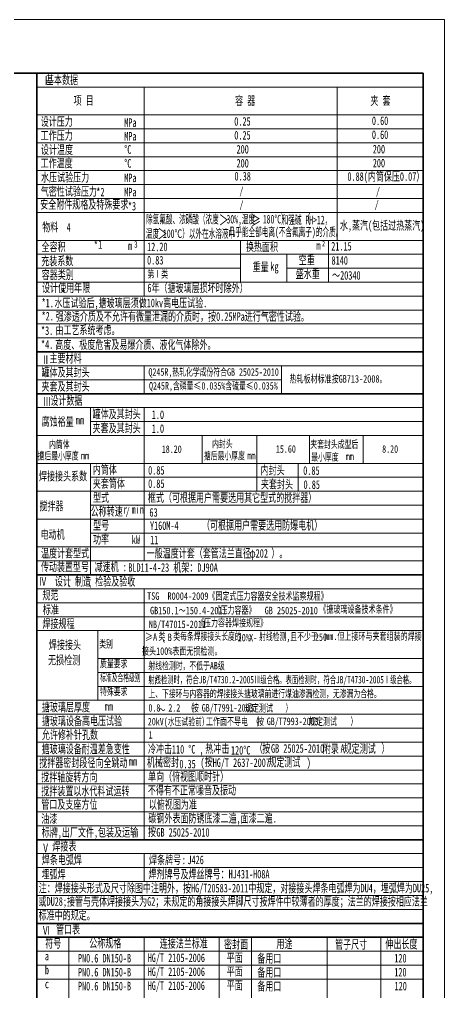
# Model space of a CAD drawing. Header units: inches. Extents: x 1789 to 2383, y -11 to 830.
# Drawn here: x 2185.2 to 2383.2, y 376.1 to 829.9 of the extents above; entities that cross this region are included whole.
import ezdxf
from ezdxf.enums import TextEntityAlignment as Align

# ---------------------------------------------------------------- set-up
doc = ezdxf.new("R2010")
doc.units = ezdxf.units.IN
doc.header["$MEASUREMENT"] = 0
doc.layers.get('0').update_dxf_attribs({"lineweight": 13})
doc.layers.add('1', color=7, linetype='Continuous', lineweight=35)
doc.layers.add('5', color=7, linetype='Continuous', lineweight=15)
doc.styles.get("Standard").update_dxf_attribs({"font": 'SIMFANG.TTF', "width": 0.667})
doc.styles.add('style1', font='SIMFANG.TTF', dxfattribs={"width": 0.667})
doc.styles.add('style10', font='SIMFANG.TTF', dxfattribs={"width": 0.55})

# ---------------------------------------------------------------- blocks, each defined once
blk = doc.blocks.new('A$C6A7E4E7D')
at = {"insert": (0, 3.97), "char_height": 5, "width": 12.4664, "attachment_point": 1, "style": 'style1'}
blk.add_mtext('＞', dxfattribs=at)

msp = doc.modelspace()

# ---------------------------------------------------------------- linework, layer by layer
for p, q in [((1789.226, 829.894), (2383.226, 829.894)), ((2383.226, 829.894), (2383.226, -11.106)), ((2373.226, 798.394), (2193.226, 798.394, 1)), ((2243.226, 798.394), (2243.226, 700.894, 1.071)), ((2243.226, 798.394), (2243.226, 720.394)), ((2333.226, 798.394), (2333.226, 726.894)), ((2373.226, 785.394), (2193.226, 785.394)), ((2373.226, 778.894), (2193.226, 778.894)), ((2373.226, 772.394), (2193.226, 772.394)), ((2373.226, 765.894), (2193.226, 765.894)), ((2373.226, 759.394), (2193.226, 759.394)), ((2373.226, 752.894), (2193.226, 752.894)), ((2373.226, 746.394), (2193.226, 746.394)), ((2373.226, 739.894), (2193.226, 739.894)), ((2193.226, 739.894), (2262.999, 739.894)), ((2373.226, 726.894), (2193.226, 726.894)), ((2288.226, 726.894), (2288.226, 707.394, 1)), ((2329.209, 726.894), (2329.209, 707.394, 1)), ((2373.226, 720.394), (2193.226, 720.394)), ((2309.725, 707.394), (2309.725, 720.394)), ((2288.226, 713.894), (2193.226, 713.894, 1)), ((2373.226, 713.894), (2309.725, 713.894)), ((2373.226, 707.394, -0.823), (2193.226, 707.394, 1.071)), ((2373.226, 700.894, -0.514), (2193.226, 700.894, -0.514)), ((2373.226, 694.394, -0.514), (2193.226, 694.394, -0.514)), ((2373.226, 687.894, -0.514), (2193.226, 687.894, -0.514)), ((2373.226, 681.394, -0.514), (2193.226, 681.394, 0.486)), ((2193.226, 681.394, 0.486), (2193.226, 674.894, 0.486)), ((2373.226, 668.394, -0.514), (2193.226, 668.394, -0.514)), ((2243.226, 668.394, -0.514), (2243.226, 655.394, -0.514)), ((2307.214, 668.394, -0.514), (2307.214, 655.394, -0.514)), ((2307.214, 661.894, -0.514), (2193.226, 661.894, -0.514)), ((2373.226, 655.394, -0.514), (2193.226, 655.394, -0.514)), ((2373.226, 648.894, -0.514), (2193.226, 648.894, -0.514)), ((2218.226, 648.894, -0.514), (2218.226, 635.894, -0.514)), ((2243.226, 648.894, -0.514), (2243.226, 577.394, 0.486)), ((2373.226, 642.394, -0.514), (2218.226, 642.394, 0.486)), ((2373.226, 642.394, -0.514), (2373.226, 635.894, -0.514)), ((2373.226, 635.894, -0.514), (2193.226, 635.894, -0.514)), ((2295.726, 635.894, -1.514), (2295.726, 609.894, 0.486)), ((2373.226, 635.894, -0.514), (2373.226, 629.394, -0.514)), ((2373.226, 622.894, -0.514), (2193.226, 622.894, -0.514)), ((2218.226, 622.894, -0.514), (2218.226, 583.894, -0.514)), ((2314.979, 622.894, -0.514), (2314.979, 609.894, -0.514)), ((2373.226, 616.394, -0.514), (2218.226, 616.394, -0.514)), ((2373.226, 609.894, -0.514), (2193.226, 609.894, -0.514)), ((2373.226, 603.394, -0.514), (2218.226, 603.394, -0.514)), ((2373.226, 596.894, -0.514), (2193.226, 596.894, -0.514)), ((2373.226, 590.394, -0.514), (2218.226, 590.394, 0.486)), ((2373.226, 583.894, -0.514), (2193.226, 583.894, -0.514)), ((2218.226, 583.894), (2218.226, 570.894)), ((2373.226, 577.394, -0.514), (2193.226, 577.394, 0.486)), ((2373.226, 564.394), (2193.226, 564.394)), ((2243.226, 564.394), (2243.226, 447.394, 1.191)), ((2373.226, 557.894), (2193.226, 557.894, 1)), ((2373.23, 551.394, 0.722), (2193.23, 551.394, 1.722)), ((2373.226, 544.894), (2193.226, 544.894)), ((2221.648, 544.894), (2221.648, 512.394, -0.86)), ((2373.226, 531.894), (2221.648, 531.894)), ((2373.226, 525.394), (2221.648, 525.394)), ((2373.226, 518.894), (2221.648, 518.894)), ((2373.226, 512.394, -0.86), (2193.226, 512.394, -0.86)), ((2373.226, 505.894, -0.86), (2193.226, 505.894, -0.86)), ((2373.226, 499.394, -0.86), (2193.226, 499.394, -0.86)), ((2373.226, 492.894, -0.86), (2193.226, 492.894, -0.86)), ((2373.226, 486.394, -0.86), (2193.226, 486.394, -0.86)), ((2373.226, 479.894, -0.86), (2193.226, 479.894, -0.86)), ((2373.226, 479.894, -0.86), (2193.226, 479.894, -0.86)), ((2373.226, 479.894, -0.86), (2193.226, 479.894, -0.86)), ((2373.226, 473.394, -0.86), (2193.226, 473.394, -0.86)), ((2373.226, 466.894, -0.86), (2193.226, 466.894, -0.86)), ((2373.226, 460.394, -0.86), (2193.226, 460.394, -0.86)), ((2373.226, 453.894, -0.86), (2193.226, 453.894, -0.86)), ((2373.226, 440.894, -0.86), (2193.226, 440.894, -0.86)), ((2243.226, 427.894, -0.86), (2243.226, 440.894, 0.14)), ((2373.226, 434.394, -0.86), (2193.226, 434.394, -0.86)), ((2373.226, 427.894, -0.86), (2193.226, 427.894, -0.86)), ((2373.226, 427.894, -0.86), (2193.226, 427.894, -0.86)), ((2373.226, 421.394, -0.86), (2193.226, 421.394, -0.86)), ((2373.226, 414.894, -0.86), (2193.226, 414.894, 0.14)), ((2208.226, 401.894, -0.86), (2208.226, 297.891, -0.86)), ((2243.226, 401.894, -0.86), (2243.226, 310.894, -0.693)), ((2278.226, 401.894, -0.86), (2278.226, 297.891, -0.669)), ((2293.226, 401.894, -0.86), (2293.226, 297.891, -0.669)), ((2328.561, 401.894, -0.86), (2328.561, 297.891, -0.68)), ((2353.561, 401.894, -0.86), (2353.561, 297.891, -0.68)), ((2373.226, 395.394, -0.86), (2193.226, 395.394, -0.86)), ((2193.226, 388.894, -0.86), (2373.226, 388.894, -0.86)), ((2373.226, 382.394, -0.86), (2193.226, 382.394, -0.86))]:
    msp.add_line(p, q)
at = {"color": 7}
for p, q in [((2270.258, 635.934, -1.629), (2270.258, 622.934, -0.629)), ((2270.258, 635.934, -1.629), (2270.258, 622.934, -0.629)), ((2320.258, 635.934, -0.629), (2320.258, 622.934, 0.371)), ((2320.258, 635.934, -0.629), (2320.258, 622.934, 0.371)), ((2345.258, 635.934, -0.629), (2345.258, 622.934, 0.371)), ((2345.258, 635.934, -0.629), (2345.258, 622.934, 0.371))]:
    msp.add_line(p, q, dxfattribs=at)
at = {"layer": '1'}
for p, q in [((1799.226, 804.894), (2373.226, 804.894)), ((2193.226, 804.894), (2193.226, 564.394, 0.529)), ((2373.226, 804.894), (2373.226, -1.106)), ((2193.226, 674.894, 0.486), (2373.229, 674.894, 0.486)), ((2373.226, 655.394, -0.514), (2193.226, 655.394, 0.486)), ((2373.226, 570.894), (2193.226, 570.894)), ((2193.226, 564.394, 0.529), (2193.226, 408.394, 0.857)), ((2373.226, 447.394, -0.86), (2193.226, 447.394, -0.86)), ((2373.226, 408.394, -0.86), (2193.226, 408.394, 0.14)), ((2193.226, 408.394, -0.003), (2193.226, 297.891, -0.669)), ((2373.226, 401.894, -0.86), (2193.226, 401.894, -0.86))]:
    msp.add_line(p, q, dxfattribs=at)

# ---------------------------------------------------------------- block references
msp.add_blockref('A$C6A7E4E7D', (2278.109, 734.955))

# ---------------------------------------------------------------- texts
at = {"style": 'style1'}
for s, height, width, p in [('   基本数据', 4, 0.667, (2191.805, 798.481)), ('项 目', 4, 0.667, (2210.373, 788.928)), ('容 器', 4, 0.667, (2285.642, 788.834)), ('夹 套', 4, 0.667, (2348.696, 788.834)), ('设计压力', 4, 0.667, (2195.072, 779.082)), ('MPa', 4, 0.667, (2233.978, 778.624)), ('0.25', 4, 0.667, (2285.268, 779.177)), ('0.60', 4, 0.667, (2349.398, 779.469)), ('工作压力', 4, 0.667, (2195.049, 772.593)), ('MPa', 4, 0.667, (2233.978, 772.237)), ('0.25', 4, 0.667, (2285.268, 772.688)), ('0.60', 4, 0.667, (2349.398, 772.969)), ('设计温度', 4, 0.667, (2195.166, 765.942)), ('200', 4, 0.667, (2286.309, 766.168, -0.5)), ('200', 4, 0.667, (2349.806, 766.218)), ('工作温度', 4, 0.667, (2195.036, 759.702)), ('200', 4, 0.667, (2286.309, 759.668, -0.5)), ('200', 4, 0.667, (2349.806, 759.718)), ('水压试验压力', 4, 0.667, (2195.249, 753.061)), ('MPa', 4, 0.667, (2233.978, 752.83)), ('0.38', 4, 0.667, (2285.377, 753.603)), ('0.88(内筒保压0.07）', 4, 0.667, (2337.975, 753.462)), ('气密性试验压力', 4, 0.667, (2195.131, 746.475)), ('*', 4, 0.7, (2220.969, 746.038)), ('2', 4, 0.6, (2222.919, 746.219)), ('MPa', 4, 0.667, (2233.978, 746.197)), ('安全附件规格及特殊要求', 4, 0.667, (2194.832, 740.434)), ('*', 4, 0.7, (2235.682, 739.472)), ('3', 4, 0.6, (2237.631, 739.653)), ('物料', 4, 0.667, (2195.78, 729.848)), ('水,蒸汽(包括过热蒸汽)', 4, 0.667, (2334.481, 730.649)), ('4', 4, 0.667, (2207.166, 729.755, 0.01)), ('全容积', 4, 0.667, (2195.463, 720.635)), ('*', 4, 0.7, (2219.818, 721.356)), ('1', 4, 0.6, (2221.863, 721.757)), ('3', 3, 0.7, (2238.555, 722.604)), ('换热面积', 4, 0.667, (2290.697, 720.634)), ('2', 2.5, 0.7, (2326.123, 723.343)), ('21.15', 4, 0.667, (2330.442, 720.955)), ('m', 4, 0.667, (2235.686, 721.181)), ('12.20', 4, 0.667, (2244.633, 720.658)), ('m', 4, 0.7, (2323.542, 721.297)), ('充装系数', 4, 0.667, (2195.34, 714.041)), ('0.83', 4, 0.667, (2244.633, 714.435)), ('重量', 4, 0.667, (2293.83, 711.28)), ('空重', 4, 0.667, (2315.299, 714.502)), ('8140', 4, 0.667, (2330.59, 714.35)), ('容器类别', 4, 0.667, (2195.56, 707.641, -0.077)), ('kg', 4, 0.65, (2302.013, 711.514)), ('盛水重', 4, 0.667, (2313.91, 708.077)), ('设计使用年限', 4, 0.667, (2195.697, 701.548, 0.151)), ('*', 4, 0.6, (2204.826, 698.792)), ('6年（搪玻璃层损坏时除外）', 4, 0.667, (2244.803, 701.516, 0.228)), ('*1.', 4, 0.667, (2195.493, 694.493, -0.514)), ('水压试验后,搪玻璃层须做10kv高电压试验.', 4, 0.667, (2201.483, 694.51, -0.514)), ('*2.', 4, 0.667, (2195.453, 688.332, -0.514)), ('强渗透介质及不允许有微量泄漏的介质时，按0.25MPa进行气密性试验。', 4, 0.667, (2202.105, 688.16, -0.514)), ('*3.', 4, 0.667, (2195.227, 681.603, -0.514)), ('由工艺系统考虑。', 4, 0.667, (2201.934, 681.893, -0.514)), ('高度、极度危害及易爆介质、液化气体除外。', 4, 0.667, (2201.834, 675.058, -0.514)), ('*4.', 4, 0.667, (2195.227, 675.103, -0.514)), ('    主要材料', 4, 0.667, (2191.558, 668.685, -0.545)), ('罐体及其封头', 4, 0.667, (2195.446, 662.165, -0.514)), ('夹套及其封头', 4, 0.667, (2195.446, 655.556, -0.514)), ('    设计数据', 4, 0.667, (2191.955, 648.982, -0.514)), ('腐蚀裕量', 4, 0.667, (2195.48, 639.163, -0.514)), ('罐体及其封头', 4, 0.667, (2219.229, 642.703, -0.514)), (' 1.0', 4, 0.667, (2244.922, 642.412, -0.514)), ('mm', 4, 0.667, (2211.432, 639.818, -0.514)), ('夹套及其封头', 4, 0.667, (2219.229, 636.168, -0.514)), (' 1.0', 4, 0.667, (2244.922, 635.912, -0.514)), ('内筒体', 4, 0.667, (2219.348, 616.779, -0.514)), ('内封头', 4, 0.667, (2297.511, 616.518, -0.514)), ('焊接接头系数', 4, 0.667, (2194.272, 613.706, -0.514)), ('0.85', 4, 0.667, (2245.135, 616.47, -0.514)), ('0.85', 4, 0.667, (2317.39, 616.344, -0.514)), ('夹套筒体', 4, 0.667, (2219.348, 610.279, -0.514)), ('0.85', 4, 0.667, (2245.135, 610.267, -0.514)), ('夹套封头', 4, 0.667, (2297.675, 609.98, -0.514)), ('0.85', 4, 0.667, (2317.554, 609.806, -0.514)), ('型式', 4, 0.667, (2219.459, 603.703, -0.514)), ('框式（可根据用户需要选用其它型式的搅拌器）', 4, 0.667, (2245.023, 603.691, -0.514)), ('搅拌器', 4, 0.667, (2194.488, 599.78, -0.514)), ('r min', 4, 0.667, (2233.589, 598.22, -0.514)), ('公称转速', 4, 0.667, (2218.368, 597.264, -0.514)), ('63', 4, 0.65, (2245.701, 596.829, -0.514)), ('型号', 4, 0.667, (2219.465, 590.755, -0.514)), ('Y160M-4', 4, 0.667, (2245.993, 590.646, -0.514)), ('（可根据用户需要选用防爆电机）', 4, 0.667, (2270.223, 590.784, 0.486)), ('电动机', 4, 0.667, (2195.011, 586.553, -0.514)), ('功率', 4, 0.667, (2219.465, 584.236, -0.514)), ('kW', 4, 0.667, (2237.509, 584.097, -0.514)), ('11', 4, 0.667, (2246.077, 584.01, -0.514)), ('温度计套型式', 4, 0.667, (2195.213, 577.766, -0.514)), ('一般温度计套（套管法兰直径     ）。', 4, 0.667, (2244.444, 577.765, -0.514)), ('φ202', 4, 0.667, (2292.324, 577.726, -0.514)), ('传动装置型号', 4, 0.667, (2195.169, 571.397, -0.514)), ('减速机 :', 4, 0.667, (2220.171, 571.404, -0.514)), ('Ⅳ  设计 制造 检验及验收', 4, 0.667, (2194.146, 564.664)), ('规范', 4, 0.667, (2195.879, 558.203)), ('标准', 4, 0.667, (2196.083, 551.47)), ('焊接规程', 4, 0.667, (2195.879, 544.942)), ('焊接接头', 4, 0.667, (2198.897, 535.088)), ('无损检测', 4, 0.667, (2198.507, 527.941)), ('搪玻璃层厚度', 4, 0.667, (2195.609, 506.04, -0.86)), ('mm', 4, 0.667, (2224.925, 506.393, -0.86)), ('搪玻璃设备高电压试验', 4, 0.667, (2195.609, 499.585, -0.86)), ('允许修补针孔数', 4, 0.667, (2195.609, 493.129, -0.86)), ('搪玻璃设备耐温差急变性', 4, 0.667, (2195.53, 486.482, -0.86)), ('冷冲击', 4, 0.667, (2245.057, 486.489, -0.86)), ('热冲击', 4, 0.667, (2271.775, 486.61, -0.86)), ('（  GB 25025-2010    A         ）', 4, 0.667, (2294.837, 486.75, -1.798)), ('搅拌器密封段径向全跳动', 4, 0.667, (2194.423, 480.083, -0.86)), ('机械密封', 4, 0.667, (2244.575, 480.236, -0.86)), ('(  HG/T 2637-2007         )', 4, 0.667, (2269.472, 480.145, -0.86)), ('按', 4, 0.667, (2271.467, 480.534, -1.798)), ('mm', 4, 0.65, (2236.093, 480.751, -0.86)), ('搅拌轴旋转方向', 4, 0.667, (2195.353, 473.393, -0.86)), ('单向（俯视图顺时针）', 4, 0.667, (2245.079, 473.65, -0.86)), ('搅拌装置以水代料试运转', 4, 0.667, (2195.353, 466.898, -0.86)), ('不得有不正常噪音及振动', 4, 0.667, (2244.995, 467.26, -0.86)), ('管口及支座方位', 4, 0.667, (2195.353, 460.619, -0.86)), ('以俯视图为准', 4, 0.667, (2245.442, 460.59, -0.86)), ('油漆', 4, 0.667, (2195.353, 453.907, -0.86)), ('碳钢外表面防锈底漆二遍,面漆二遍.', 4, 0.667, (2245.23, 454.2, -0.86)), ('标牌,出厂文件,包装及运输', 4, 0.667, (2195.569, 447.628, -0.86)), ('按', 4, 0.667, (2245.032, 447.858, -0.86)), ('  GB 25025-2010', 4, 0.667, (2245.156, 447.625, -0.86)), ('Ⅴ  ', 4, 0.667, (2195.482, 440.281, -0.86)), ('   焊接表', 4, 0.667, (2194.774, 441.123, -0.86)), ('焊条电弧焊', 4, 0.667, (2195.579, 434.803, -0.86)), ('焊条牌号', 4, 0.667, (2245.539, 434.784, -0.86)), (':', 4, 0.667, (2260.844, 434.8, -0.86)), ('J426', 4, 0.667, (2263.438, 434.8, -0.86)), ('埋弧焊', 4, 0.667, (2195.448, 428.081, -0.86)), ('焊剂牌号及焊丝牌号：HJ431-H08A        ', 4, 0.667, (2245.28, 428.158, -0.86)), ('注：焊接接头形式及尺寸除图中注明外，按HG/T20583-2011中规定，对接接头焊条电弧焊为DU4，埋弧焊为DU25,    ', 4, 0.667, (2194.144, 421.63, -0.86)), ('或DU28;接管与壳体焊接接头为G2；未规定的角接接头焊脚尺寸按焊件中较薄者的厚度；法兰的焊接按相应法兰', 4, 0.667, (2194.049, 415.409, 0.14)), ('标准中的规定。', 4, 0.667, (2194.109, 408.951, 0.14)), ('Ⅵ', 4, 0.667, (2195.866, 401.924, -0.86)), ('  管口表', 4, 0.667, (2198.406, 402.374, -0.86)), ('符号', 4, 0.667, (2197.184, 395.831, -0.86)), ('公称规格', 4, 0.667, (2217.689, 395.905, -0.86)), ('连接法兰标准', 4, 0.667, (2250.539, 395.8, -0.86)), ('密封面', 4, 0.667, (2280.514, 395.416, -0.86)), ('用途', 4, 0.667, (2304.886, 395.651, -0.86)), ('管子尺寸', 4, 0.667, (2332.253, 395.363, -0.86)), ('伸出长度', 4, 0.667, (2355.671, 395.532, -0.86)), ('a', 4, 0.667, (2197.023, 389.943, -0.86)), ('PN0.6 DN150-B', 4, 0.667, (2212.421, 388.943, -0.86)), ('HG/T 2105-2006', 4, 0.667, (2244.922, 389.143, -0.86)), ('平面', 4, 0.667, (2281.727, 389.221, -0.86)), ('备用口', 4, 0.667, (2296.023, 388.851, -0.86)), ('120', 4, 0.667, (2359.833, 388.943, -0.86)), ('b', 4, 0.667, (2197.023, 383.443, -0.86)), ('PN0.6 DN150-B', 4, 0.667, (2212.421, 382.443, -0.86)), ('HG/T 2105-2006', 4, 0.667, (2244.922, 382.643, -0.86)), ('平面', 4, 0.667, (2281.727, 382.721, -0.86)), ('备用口', 4, 0.667, (2296.023, 382.351, -0.86)), ('120', 4, 0.667, (2359.833, 382.443, -0.86)), ('c', 4, 0.667, (2197.023, 376.943, -0.86)), ('HG/T 2105-2006', 4, 0.667, (2244.922, 376.143, -0.86)), ('平面', 4, 0.667, (2281.727, 376.221, -0.86)), ('备用口', 4, 0.667, (2296.023, 375.851, -0.86)), ('PN0.6 DN150-B', 4, 0.667, (2212.421, 375.943, -0.86)), ('120', 4, 0.667, (2359.953, 375.943, -0.86))]:
    msp.add_text(s, height=height, dxfattribs=dict(at, width=width)).set_placement(p, align=Align.BOTTOM_LEFT)
at = {"color": 7}
for s, width, p in [('第Ⅰ类', 0.65, (2244.833, 708.389)), ('Q245R,热轧化学成份符合GB 25025-2010', 0.65, (2245.267, 662.702, -0.514)), ('Q245R,含磷量≤0.035%含硫量≤0.035%', 0.65, (2245.54, 656.249, -1.543)), ('内筒体', 0.65, (2198.969, 628.906, -0.625)), ('18.20', 0.65, (2251.477, 626.739, -0.774)), ('内封头', 0.65, (2274.924, 629.22, -1.505)), ('15.60', 0.65, (2304.686, 626.804, -1.768)), ('夹套封头成型后', 0.65, (2320.699, 628.989, -1.493)), ('8.20', 0.65, (2354.169, 626.792, -0.774)), ('搪后最小厚度', 0.65, (2193.603, 623.616, -0.625)), ('搪后最小厚度', 0.65, (2193.603, 623.616, -0.625)), ('mm', 0.65, (2213.893, 623.677, 0.404)), ('mm', 0.65, (2213.893, 623.677, 0.404)), ('搪后最小厚度', 0.65, (2271.103, 623.666, -1.505)), ('搪后最小厚度', 0.65, (2271.103, 623.666, -1.505)), ('mm', 0.65, (2291.393, 623.728, -0.477)), ('mm', 0.65, (2291.393, 623.728, -0.477)), ('最小厚度', 0.65, (2321.12, 623.084, -1.493)), ('mm', 0.65, (2337.205, 623.383, 0.757)), ('TSG  R0004-2009《固定式压力容器安全技术监察规程》', 0.667, (2244.639, 558.224)), ('GB150.1～150.4-2011', 0.667, (2246.025, 551.468)), ('GB 25025-2010', 0.667, (2299.432, 551.481)), ('NB/T47015-2011', 0.667, (2245.459, 545.04)), ('《压力容器焊接规程》', 0.667, (2267.878, 545.731)), (' 类  类每条焊接接头长度的    ', 0.65, (2248.093, 539.464)), ('类别', 0.65, (2222.354, 535.89)), ('   射线检测,且不少于    ', 0.65, (2291.212, 539.343)), ('质量要求', 0.65, (2222.741, 526.694)), ('射线检测时，不低于AB级', 0.65, (2245.235, 525.738)), ('标准及合格级别', 0.55, (2222.741, 520.194)), ('射线检测时，符合JB/T4730.2-2005Ⅲ级合格。表面检测时，符合JB/T4730-2005Ⅰ级合格。', 0.6, (2245.235, 519.238)), ('特殊要求', 0.65, (2222.741, 513.694, 0.529)), ('上、下接环与内容器的焊接接头搪玻璃前进行煤油渗漏检测，无渗漏为合格。', 0.65, (2245.235, 512.738, 0.529)), ('0.8  2.2', 0.65, (2245.255, 506.094, -0.86)), ('（  GB/T7991-2003        ）', 0.65, (2263.21, 506.094, -0.86)), ('按', 0.65, (2265.569, 506.069, -0.86)), ('20kV(水压试验前）', 0.65, (2244.977, 499.67, -0.86)), ('（  GB/T7993-2003        ）', 0.65, (2293.514, 499.801, -1.423)), ('1', 0.65, (2245.349, 493.516, -0.86))]:
    msp.add_text(s, height=3.5, dxfattribs=dict(at, width=width)).set_placement(p, align=Align.BOTTOM_LEFT)
for s, insert, char_height, width, attachment_point, style in [('Ⅰ', (2195.728, 803.388), 4, 5.83521, 1, 'style1'), ('≥', (2293.093, 738.69), 5, 21.43349, 1, 'style1'), ('＞', (2249.605, 732.491), 5, 12.46642, 1, 'style1'), ('几乎能全部电离(不含氟离子)的介质。', (2282.671, 732.812), 4, 52.5936, 1, 'style10'), ('～20340', (2337.488, 710.541, 0.315), 4, 14.44642, 5, 'style1'), ('Ⅱ', (2197.358, 671.21, -0.514), 4, 10.19402, 5, 'style1'), ('Ⅲ', (2196.126, 653.685, -0.514), 4, 7.78028, 1, 'style1'), ('/', (2235.641, 600.132, -0.514), 3.5, 11.52471, 5, 'style1'), ('BLD11-4-23 机架：DJ90A', (2256.749, 574.115, -0.514), 4, 49.04852, 5, 'style1'), ('按', (2300.171, 489.703, -0.86), 4, 20.75122, 5, 'style1'), ('附录', (2330.239, 489.551, -1.798), 4, 35.63932, 5, 'style1'), ('规定测试', (2343.716, 489.624, -1.798), 4, 35.63932, 5, 'style1'), ('规定测试', (2308.607, 483.316, -0.86), 4, 43.57756, 5, 'style1'), ('0.35', (2263.496, 482.667, -0.86), 4, 47.18315, 5, 'style1')]:
    msp.add_mtext(s, dxfattribs=dict(insert=insert, char_height=char_height, width=width, attachment_point=attachment_point, style=style))
at = {"char_height": 4, "attachment_point": 7}
for s, insert, style in [('%%dC', (2234.003, 767.199), 'style1'), ('%%dC', (2234.003, 760.699), 'style1'), ('除氢氟酸、浓磷酸（浓度  30%,温度  180%%dC）', (2244.159, 733.722), 'style10'), ('和强碱 PH>12，', (2307.355, 733.812), 'style10'), ('温度 100℃）以外在水溶液中', (2244.07, 727.501), 'style10'), ('      110 %%dC ,', (2244.785, 486.514, -1.92), 'style1'), ('      120%%dC', (2272.303, 487.049, -0.939), 'style1')]:
    msp.add_mtext(s, dxfattribs=dict(at, insert=insert, style=style))
at = {"char_height": 3.5, "attachment_point": 5}
for s, insert, width in [('/', (2288.628, 749.644), 15.35902), ('/', (2352.22, 749.375), 15.35902), ('/', (2288.628, 743.144), 15.35902), ('/', (2351.635, 743.235), 15.35902), ('、', (2209.422, 566.931), 98.94924), ('、', (2218.989, 566.745), 98.94924)]:
    msp.add_mtext(s, dxfattribs=dict(at, insert=insert, width=width))
at = {"color": 7, "char_height": 3.5, "attachment_point": 5}
for s, insert, width in [('热轧板材标准按GB713-2008。', (2333.607, 662.083), 57.71507), ('《压力容器》', (2285.381, 554.309, -0.044), 93.51093), ('《搪玻璃设备技术条件》', (2342.92, 554.671), 93.51093), ('mm.但上接环与夹套组装的焊接', (2350.078, 542.069), 93.51093), ('≥A', (2246.458, 541.884), 4.25913), ('、', (2253.407, 541.02), 98.94924), ('B', (2255.22, 541.792), 6.46757), ('20%', (2289.684, 541.6), 6.81067), ('X-', (2294.097, 541.608), 87.76381), ('250', (2325.657, 541.865), 35.79638), ('接头100%表面无损检测。', (2260.798, 535.152), 93.51093), ('/', (2249.007, 521.773), 8.06796), ('～', (2251.568, 507.914, -0.031), 14.44642), ('规定测试', (2296.738, 508.618, -1.161), 35.63932), ('工作面不导电', (2281.892, 502.346, -0.86), 52.59456), ('按', (2297.449, 502.268, -0.86), 83.86263), ('规定测试', (2326.565, 502.337, -1.288), 35.63932)]:
    msp.add_mtext(s, dxfattribs=dict(at, insert=insert, width=width))
at = {"layer": '5', "insert": (2316.609, 739.094), "char_height": 4.5, "width": 6.03445, "attachment_point": 1, "style": 'style1'}
msp.add_mtext('（', dxfattribs=at)

doc.saveas('drawing.dxf')
